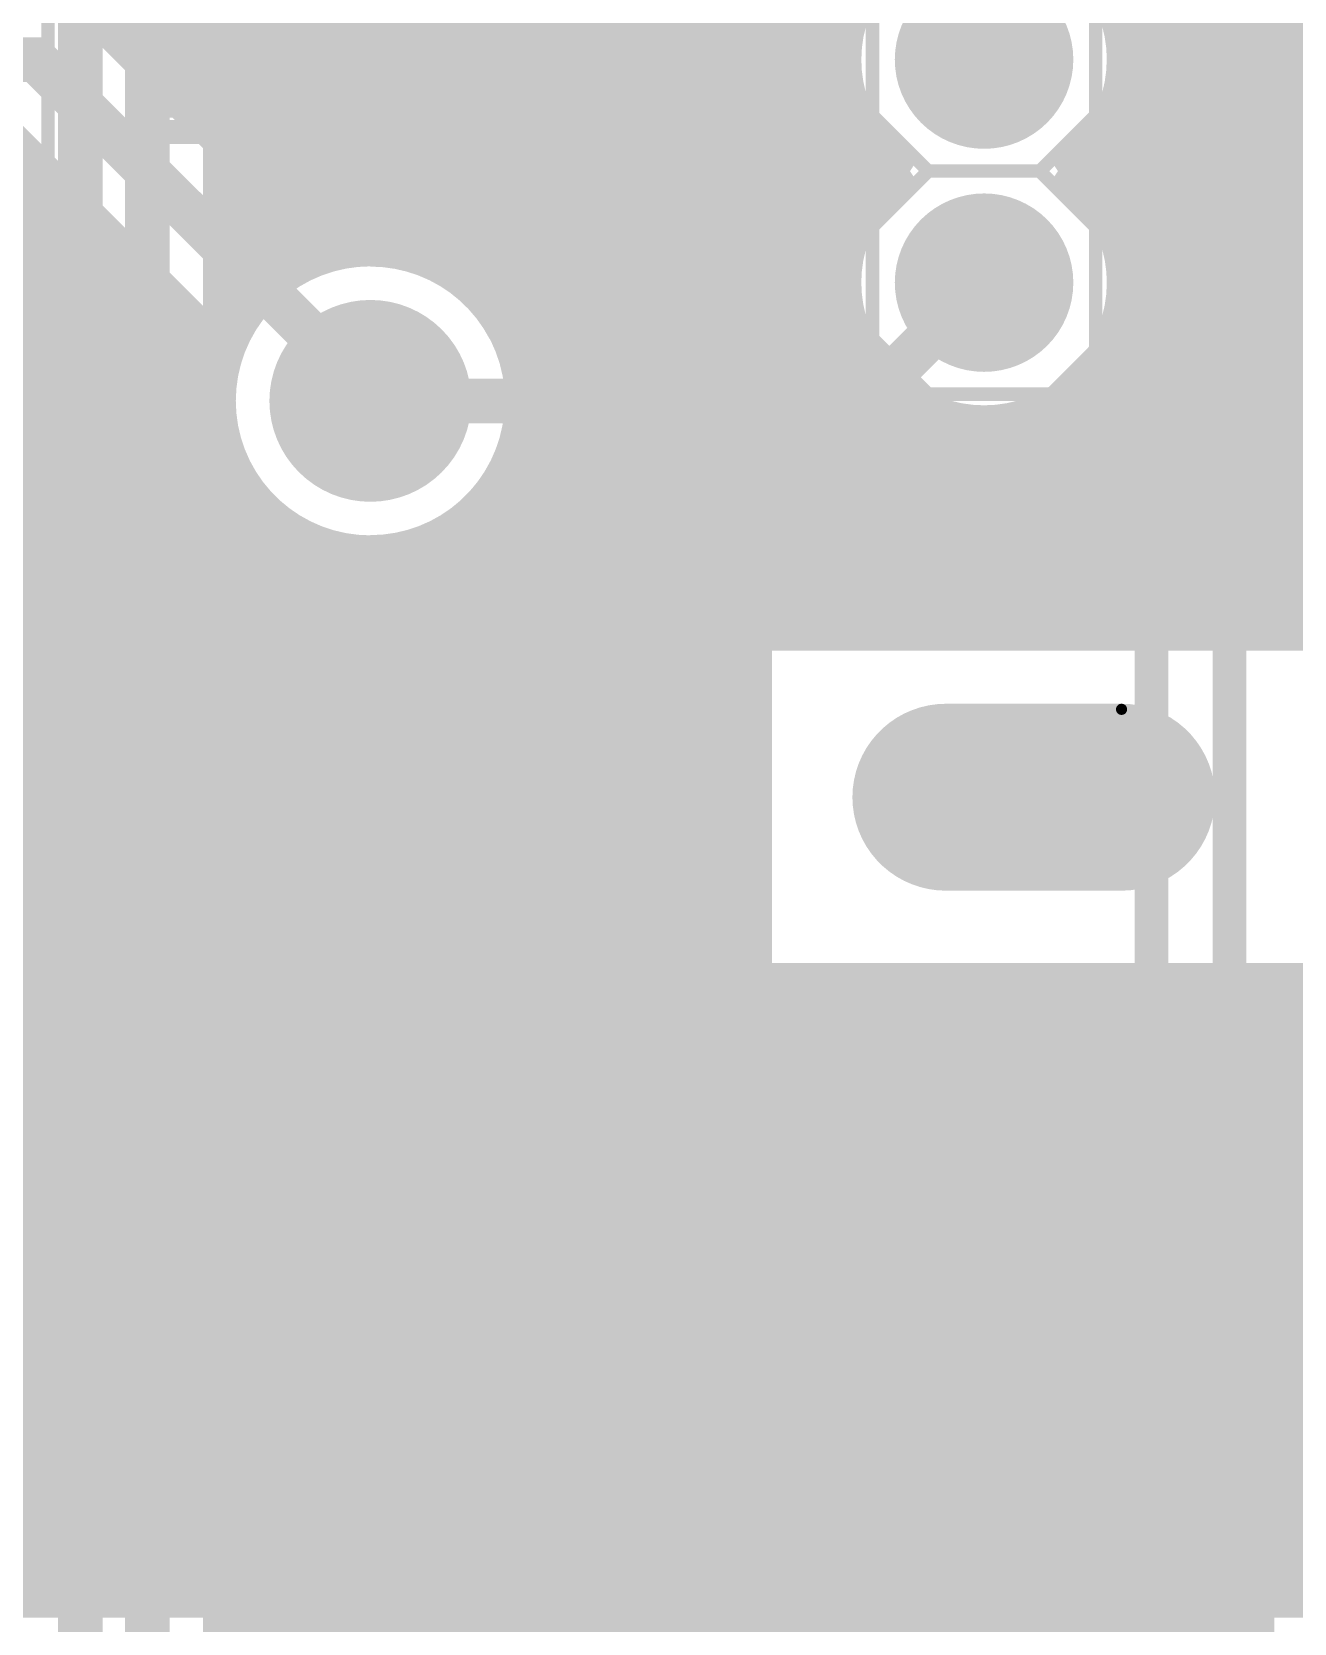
# Model space of a CAD drawing. Extents: x -5 to 100, y -56 to 115.
# Drawn here: x 40.6 to 54.96, y 71.09 to 89.22 of the extents above; entities that cross this region are included whole.
import ezdxf

# ---------------------------------------------------------------- set-up
doc = ezdxf.new("R2010")
doc.units = 0
doc.header["$MEASUREMENT"] = 0
doc.layers.get('0').update_dxf_attribs({"linetype": 'CONTINUOUS'})
for name, color, linetype in [('22-314-0_BOT', 7, 'CONTINUOUS'), ('22-314-0_DRD', 7, 'CONTINUOUS'), ('22-314-0_DRL', 2, 'CONTINUOUS'), ('22-314-0_SMB', 4, 'CONTINUOUS'), ('22-314-0_SMT', 3, 'CONTINUOUS'), ('22-314-0_SST', 5, 'CONTINUOUS'), ('22-314-0_TOP', 10, 'CONTINUOUS'), ('THRUHOLE_TAP', 12, 'CONTINUOUS')]:
    doc.layers.add(name, color=color, linetype=linetype)

# ---------------------------------------------------------------- blocks, each defined once
blk = doc.blocks.new('ROUND_3')
at = {"const_width": 1.14935}
blk.add_lwpolyline([(-0.574674, 0, 1), (0.574674, 0, 1)], format="xyb", close=True, dxfattribs=at)
blk = doc.blocks.new('ROUND_6')
at = {"const_width": 1.016}
blk.add_lwpolyline([(-0.508, 0, 1), (0.508, 0, 1)], format="xyb", close=True, dxfattribs=at)
blk = doc.blocks.new('ROUND_21')
at = {"const_width": 0.0635}
blk.add_lwpolyline([(-0.03175, 0, 1), (0.03175, 0, 1)], format="xyb", close=True, dxfattribs=at)
blk = doc.blocks.new('ROUND_17')
at = {"const_width": 0.54991}
blk.add_lwpolyline([(-0.274954, 0, 1), (0.274954, 0, 1)], format="xyb", close=True, dxfattribs=at)
blk = doc.blocks.new('ROUND_18')
at = {"const_width": 0.65024}
blk.add_lwpolyline([(-0.32512, 0, 1), (0.32512, 0, 1)], format="xyb", close=True, dxfattribs=at)

msp = doc.modelspace()

# ---------------------------------------------------------------- linework, layer by layer
at = {"layer": '22-314-0_BOT'}
for points, const_width in [([(44.45, 64.84366), (44.45, 65.024), (41.148, 68.326), (41.148, 106.68), (43.688, 109.22), (57.658, 109.22), (59.5503, 107.3277), (59.5503, 106.299)], 0.508), ([(59.5503, 101.69906), (57.912, 103.3399), (57.912, 107.188), (56.642, 108.458), (44.196, 108.458), (41.91, 106.172), (41.91, 70.358), (46.482, 65.786), (46.482, 60.452), (44.45, 58.42), (44.45, 58.3438)], 0.508), ([(48.768, 107.696), (48.768, 39.878)], 0.254), ([(48.9966, 107.696), (48.9966, 82.296)], 0.254), ([(49.2252, 107.696), (49.2252, 82.296)], 0.254), ([(49.4538, 107.696), (49.4538, 82.296)], 0.254), ([(49.6824, 107.696), (49.6824, 82.296)], 0.254), ([(49.911, 107.696), (49.911, 82.296)], 0.254), ([(53.1114, 107.696), (53.1114, 82.296)], 0.254), ([(53.34, 107.696), (53.34, 82.296)], 0.254), ([(42.672, 105.85704), (42.672, 70.67296)], 0.254), ([(51.562, 97.282), (51.562, 89.027), (51.435, 88.9)], 0.508), ([(53.5686, 97.24644), (53.5686, 82.296)], 0.254), ([(53.7972, 97.01784), (53.7972, 82.296)], 0.254), ([(54.0258, 96.78924), (54.0258, 82.296)], 0.254), ([(54.2544, 96.56064), (54.2544, 82.296)], 0.254), ([(54.483, 96.33204), (54.483, 82.296)], 0.254), ([(54.61, 96.20504), (54.61, 82.296)], 0.254), ([(48.5394, 93.40342), (48.5394, 67.65544)], 0.254), ([(46.2534, 93.28658), (46.2534, 67.77228)], 0.254), ([(48.3108, 93.03004), (48.3108, 68.02882)], 0.254), ([(46.482, 92.97416), (46.482, 68.0847)], 0.254), ([(46.7106, 92.79382), (46.7106, 68.26504)], 0.254), ([(46.9392, 92.68206), (46.9392, 68.3768)], 0.254), ([(47.8536, 92.70492), (47.8536, 68.35394)], 0.254), ([(48.0822, 92.82938), (48.0822, 68.22948)], 0.254), ([(47.1678, 92.62364), (47.1678, 68.43522)], 0.254), ([(47.3964, 92.6084), (47.3964, 68.45046)], 0.254), ([(47.625, 92.6338), (47.625, 68.42506)], 0.254), ([(42.8244, 91.18854), (42.8244, 85.33892)], 0.254), ([(46.0248, 90.9955), (46.0248, 85.53196)], 0.254), ([(43.053, 90.62212), (43.053, 85.90788)], 0.254), ([(45.7962, 90.54592), (45.7962, 85.98154)], 0.254), ([(43.2816, 90.33764), (43.2816, 86.18982)], 0.254), ([(43.5102, 90.14968), (43.5102, 86.38032)], 0.254), ([(45.5676, 90.28938), (45.5676, 86.23808)], 0.254), ([(43.7388, 90.0176), (43.7388, 86.5124)], 0.254), ([(45.1104, 89.99474), (45.1104, 86.53526)], 0.254), ([(45.339, 90.11412), (45.339, 86.41334)], 0.254), ([(43.9674, 89.9287), (43.9674, 86.6013)], 0.254), ([(44.196, 89.87536), (44.196, 86.6521)], 0.254), ([(44.4246, 89.85758), (44.4246, 86.67242)], 0.254), ([(44.6532, 89.86774), (44.6532, 86.65972)], 0.254), ([(44.8818, 89.91346), (44.8818, 86.614)], 0.254), ([(49.9364, 89.1794), (42.672, 89.1794)], 0.254), ([(54.61, 89.1794), (52.9336, 89.1794)], 0.254), ([(49.911, 88.9508), (42.672, 88.9508)], 0.254), ([(54.61, 88.9508), (52.95646, 88.9508)], 0.254), ([(49.92116, 88.7222), (42.672, 88.7222)], 0.254), ([(54.61, 88.7222), (52.94884, 88.7222)], 0.254), ([(49.96688, 88.4936), (42.672, 88.4936)], 0.254), ([(54.61, 88.4936), (52.90312, 88.4936)], 0.254), ([(52.8828, 88.42248), (52.8828, 86.83498)], 0.254), ([(50.04816, 88.265), (42.672, 88.265)], 0.254), ([(54.61, 88.265), (52.8193, 88.265)], 0.254), ([(50.1777, 88.0364), (42.672, 88.0364)], 0.254), ([(50.1396, 88.09736), (50.1396, 87.16264)], 0.254), ([(52.6542, 87.9856), (52.6542, 87.2744)], 0.254), ([(54.61, 88.0364), (52.68976, 88.0364)], 0.254), ([(50.37074, 87.8078), (42.672, 87.8078)], 0.254), ([(50.3682, 87.81034), (50.3682, 87.44712)], 0.254), ([(54.61, 87.8078), (52.49672, 87.8078)], 0.254), ([(52.4256, 87.74176), (52.4256, 87.51824)], 0.254), ([(50.5206, 87.5792), (42.672, 87.5792)], 0.254), ([(54.61, 87.5792), (52.3494, 87.5792)], 0.254), ([(50.27676, 87.3506), (42.672, 87.3506)], 0.254), ([(54.61, 87.3506), (52.59324, 87.3506)], 0.254), ([(50.1142, 87.122), (42.672, 87.122)], 0.254), ([(54.61, 87.122), (52.75326, 87.122)], 0.254), ([(50.00752, 86.8934), (42.672, 86.8934)], 0.254), ([(54.61, 86.8934), (52.86248, 86.8934)], 0.254), ([(44.28998, 86.6648), (42.672, 86.6648)], 0.254), ([(49.94148, 86.6648), (44.60748, 86.6648)], 0.254), ([(54.61, 86.6648), (52.92852, 86.6648)], 0.254), ([(43.59656, 86.4362), (42.672, 86.4362)], 0.254), ([(49.91354, 86.4362), (45.30344, 86.4362)], 0.254), ([(54.61, 86.4362), (52.95646, 86.4362)], 0.254), ([(43.29938, 86.2076), (42.672, 86.2076)], 0.254), ([(49.91862, 86.2076), (45.60062, 86.2076)], 0.254), ([(54.61, 86.2076), (52.95138, 86.2076)], 0.254), ([(43.10126, 85.979), (42.672, 85.979)], 0.254), ([(49.95926, 85.979), (45.79874, 85.979)], 0.254), ([(54.61, 85.979), (52.91074, 85.979)], 0.254), ([(52.8828, 85.88248), (52.8828, 82.296)], 0.254), ([(42.9641, 85.7504), (42.672, 85.7504)], 0.254), ([(50.038, 85.7504), (45.9359, 85.7504)], 0.254), ([(54.61, 85.7504), (52.832, 85.7504)], 0.254), ([(42.87012, 85.5218), (42.672, 85.5218)], 0.254), ([(50.16246, 85.5218), (46.02734, 85.5218)], 0.254), ([(50.1396, 85.55736), (50.1396, 82.296)], 0.254), ([(52.6542, 85.4456), (52.6542, 82.296)], 0.254), ([(54.61, 85.5218), (52.70754, 85.5218)], 0.254), ([(42.81424, 85.2932), (42.672, 85.2932)], 0.254), ([(50.34534, 85.2932), (46.08322, 85.2932)], 0.254), ([(50.3682, 85.27034), (50.3682, 82.296)], 0.254), ([(54.61, 85.2932), (52.52212, 85.2932)], 0.254), ([(42.79138, 85.0646), (42.672, 85.0646)], 0.254), ([(50.63236, 85.0646), (46.10608, 85.0646)], 0.254), ([(50.5968, 85.08746), (50.5968, 82.296)], 0.254), ([(54.61, 85.0646), (52.23764, 85.0646)], 0.254), ([(52.4256, 85.20176), (52.4256, 82.296)], 0.254), ([(50.8254, 84.963), (50.8254, 82.296)], 0.254), ([(51.054, 84.88426), (51.054, 82.296)], 0.254), ([(51.7398, 84.86648), (51.7398, 82.296)], 0.254), ([(51.9684, 84.93252), (51.9684, 82.296)], 0.254), ([(52.197, 85.0392), (52.197, 82.296)], 0.254), ([(42.80154, 84.836), (42.672, 84.836)], 0.254), ([(42.8244, 84.68868), (42.8244, 70.52056)], 0.254), ([(54.61, 84.836), (46.09846, 84.836)], 0.254), ([(51.2826, 84.84362), (51.2826, 82.296)], 0.254), ([(51.5112, 84.83854), (51.5112, 82.296)], 0.254), ([(42.84218, 84.6074), (42.672, 84.6074)], 0.254), ([(54.61, 84.6074), (46.05528, 84.6074)], 0.254), ([(42.91838, 84.3788), (42.672, 84.3788)], 0.254), ([(54.61, 84.3788), (45.98162, 84.3788)], 0.254), ([(46.0248, 84.49564), (46.0248, 67.32016)], 0.254), ([(43.03522, 84.1502), (42.672, 84.1502)], 0.254), ([(54.61, 84.1502), (45.86478, 84.1502)], 0.254), ([(43.053, 84.12226), (43.053, 70.29196)], 0.254), ([(45.7962, 84.04606), (45.7962, 67.54876)], 0.254), ([(43.20286, 83.9216), (42.672, 83.9216)], 0.254), ([(43.2816, 83.83778), (43.2816, 70.06336)], 0.254), ([(45.5676, 83.78952), (45.5676, 67.77736)], 0.254), ([(54.61, 83.9216), (45.69714, 83.9216)], 0.254), ([(43.44924, 83.693), (42.672, 83.693)], 0.254), ([(43.5102, 83.64982), (43.5102, 69.83476)], 0.254), ([(45.339, 83.61426), (45.339, 68.00596)], 0.254), ([(54.61, 83.693), (45.45076, 83.693)], 0.254), ([(43.86326, 83.4644), (42.672, 83.4644)], 0.254), ([(43.7388, 83.51774), (43.7388, 69.60616)], 0.254), ([(43.9674, 83.42884), (43.9674, 69.37756)], 0.254), ([(54.61, 83.4644), (45.03674, 83.4644)], 0.254), ([(45.1104, 83.49488), (45.1104, 68.23456)], 0.254), ([(54.61, 83.2358), (42.672, 83.2358)], 0.254), ([(44.196, 83.3755), (44.196, 69.14896)], 0.254), ([(44.4246, 83.35772), (44.4246, 68.92036)], 0.254), ([(44.6532, 83.36788), (44.6532, 68.69176)], 0.254), ([(44.8818, 83.4136), (44.8818, 68.46316)], 0.254), ([(54.61, 83.0072), (42.672, 83.0072)], 0.254), ([(54.61, 82.7786), (42.672, 82.7786)], 0.254), ([(54.61, 82.55), (42.672, 82.55)], 0.254), ([(54.61, 82.3214), (42.672, 82.3214)], 0.254), ([(48.895, 82.296), (48.895, 78.486)], 0.254), ([(54.61, 82.296), (48.895, 82.296)], 0.254), ([(48.895, 82.0928), (42.672, 82.0928)], 0.254), ([(48.895, 81.8642), (42.672, 81.8642)], 0.254), ([(48.895, 81.6356), (42.672, 81.6356)], 0.254), ([(48.895, 81.407), (42.672, 81.407)], 0.254), ([(48.895, 81.1784), (42.672, 81.1784)], 0.254), ([(48.895, 80.9498), (42.672, 80.9498)], 0.254), ([(48.895, 80.7212), (42.672, 80.7212)], 0.254), ([(48.895, 80.4926), (42.672, 80.4926)], 0.254), ([(48.895, 80.264), (42.672, 80.264)], 0.254), ([(48.895, 80.0354), (42.672, 80.0354)], 0.254), ([(48.895, 79.8068), (42.672, 79.8068)], 0.254), ([(48.895, 79.5782), (42.672, 79.5782)], 0.254), ([(48.895, 79.3496), (42.672, 79.3496)], 0.254), ([(48.895, 79.121), (42.672, 79.121)], 0.254), ([(48.895, 78.8924), (42.672, 78.8924)], 0.254), ([(48.895, 78.6638), (42.672, 78.6638)], 0.254), ([(54.61, 78.4352), (42.672, 78.4352)], 0.254), ([(54.61, 78.486), (48.895, 78.486)], 0.254), ([(48.9966, 78.486), (48.9966, 68.834)], 0.254), ([(49.2252, 78.486), (49.2252, 68.834)], 0.254), ([(49.4538, 78.486), (49.4538, 68.834)], 0.254), ([(49.6824, 78.486), (49.6824, 68.834)], 0.254), ([(49.911, 78.486), (49.911, 68.834)], 0.254), ([(50.1396, 78.486), (50.1396, 68.834)], 0.254), ([(50.3682, 78.486), (50.3682, 68.834)], 0.254), ([(50.5968, 78.486), (50.5968, 68.834)], 0.254), ([(50.8254, 78.486), (50.8254, 68.834)], 0.254), ([(51.054, 78.486), (51.054, 68.834)], 0.254), ([(51.2826, 78.486), (51.2826, 68.834)], 0.254), ([(51.5112, 78.486), (51.5112, 68.834)], 0.254), ([(51.7398, 78.486), (51.7398, 68.834)], 0.254), ([(51.9684, 78.486), (51.9684, 68.834)], 0.254), ([(52.197, 78.486), (52.197, 68.834)], 0.254), ([(52.4256, 78.486), (52.4256, 68.834)], 0.254), ([(52.6542, 78.486), (52.6542, 68.834)], 0.254), ([(52.8828, 78.486), (52.8828, 68.834)], 0.254), ([(53.1114, 78.486), (53.1114, 68.834)], 0.254), ([(53.34, 78.486), (53.34, 68.834)], 0.254), ([(53.5686, 78.486), (53.5686, 68.834)], 0.254), ([(53.7972, 78.486), (53.7972, 68.834)], 0.254), ([(54.0258, 78.486), (54.0258, 68.834)], 0.254), ([(54.2544, 78.486), (54.2544, 68.834)], 0.254), ([(54.483, 78.486), (54.483, 68.834)], 0.254), ([(54.61, 78.486), (54.61, 68.834)], 0.254), ([(54.61, 78.2066), (42.672, 78.2066)], 0.254), ([(54.61, 77.978), (42.672, 77.978)], 0.254), ([(54.61, 77.7494), (42.672, 77.7494)], 0.254), ([(54.61, 77.5208), (42.672, 77.5208)], 0.254), ([(54.61, 77.2922), (42.672, 77.2922)], 0.254), ([(54.61, 77.0636), (42.672, 77.0636)], 0.254), ([(54.61, 76.835), (42.672, 76.835)], 0.254), ([(54.61, 76.6064), (42.672, 76.6064)], 0.254), ([(54.61, 76.3778), (42.672, 76.3778)], 0.254), ([(54.61, 76.1492), (42.672, 76.1492)], 0.254), ([(54.61, 75.9206), (42.672, 75.9206)], 0.254), ([(54.61, 75.692), (42.672, 75.692)], 0.254), ([(54.61, 75.4634), (42.672, 75.4634)], 0.254), ([(54.61, 75.2348), (42.672, 75.2348)], 0.254), ([(54.61, 75.0062), (42.672, 75.0062)], 0.254), ([(54.61, 74.7776), (42.672, 74.7776)], 0.254), ([(54.61, 74.549), (42.672, 74.549)], 0.254), ([(54.61, 74.3204), (42.672, 74.3204)], 0.254), ([(54.61, 74.0918), (42.672, 74.0918)], 0.254), ([(54.61, 73.8632), (42.672, 73.8632)], 0.254), ([(54.61, 73.6346), (42.672, 73.6346)], 0.254), ([(54.61, 73.406), (42.672, 73.406)], 0.254), ([(54.61, 73.1774), (42.672, 73.1774)], 0.254), ([(54.61, 72.9488), (42.672, 72.9488)], 0.254), ([(54.61, 72.7202), (42.672, 72.7202)], 0.254), ([(54.61, 72.4916), (42.672, 72.4916)], 0.254), ([(54.61, 72.263), (42.672, 72.263)], 0.254), ([(54.61, 72.0344), (42.672, 72.0344)], 0.254), ([(54.61, 71.8058), (42.672, 71.8058)], 0.254), ([(54.61, 71.5772), (42.672, 71.5772)], 0.254), ([(54.61, 71.3486), (42.672, 71.3486)], 0.254), ([(54.61, 71.12), (42.672, 71.12)], 0.254)]:
    msp.add_lwpolyline(points, dxfattribs=dict(at, const_width=const_width))
at = {"layer": '22-314-0_BOT', "const_width": 0.254}
for points in [[(50.8, 90.2843, 0.2931704), (49.911, 88.9)], [(52.959, 88.9, 0.2414442), (52.32441, 90.13755)], [(49.911, 88.9, 0.2512562), (50.59198, 87.63039)], [(52.27574, 87.63, 0.2516254), (52.95807, 88.9)], [(50.59172, 87.63, 0.2512561), (49.91053, 86.36)], [(52.959, 86.36, 0.2516254), (52.27625, 87.63077)], [(44.45, 86.67242, 0.4142136), (42.79138, 85.0138)], [(46.10862, 85.0138, 0.4142136), (44.45, 86.67242)], [(49.911, 86.36, 0.4142136), (51.435, 84.836)], [(51.435, 84.836, 0.4142136), (52.959, 86.36)], [(42.79138, 85.0138, 0.4142136), (44.45, 83.35518)], [(44.45, 83.35772, 0.4142136), (46.10608, 85.0138)]]:
    msp.add_lwpolyline(points, format="xyb", dxfattribs=at)
at = {"layer": '22-314-0_DRD', "const_width": 0.254}
for points in [[(51.435, 89.535), (50.8, 88.9)], [(52.07, 88.9), (51.435, 89.535)], [(50.8, 88.9), (51.435, 88.265)], [(51.435, 88.265), (52.07, 88.9)], [(51.435, 86.995), (50.8, 86.36)], [(52.07, 86.36), (51.435, 86.995)], [(50.8, 86.36), (51.435, 85.725)], [(51.435, 85.725), (52.07, 86.36)], [(43.815, 85.6488), (43.815, 84.3788)], [(45.085, 85.6488), (43.815, 85.6488)], [(45.085, 85.6488), (43.815, 84.3788)], [(45.085, 84.3788), (43.815, 85.6488)], [(45.085, 84.3788), (45.085, 85.6488)], [(43.815, 84.3788), (45.085, 84.3788)]]:
    msp.add_lwpolyline(points, dxfattribs=at)
at = {"layer": '22-314-0_DRL', "const_width": 0.127}
for points in [[(51.00066, 81.50098, 0.4142136), (49.9999, 80.50022)], [(54.0004, 80.50022, 0.4142136), (52.99964, 81.50098)], [(49.9999, 80.50022, 0.4142136), (51.00066, 79.49946)], [(52.99964, 79.49946, 0.4142136), (54.0004, 80.50022)]]:
    msp.add_lwpolyline(points, format="xyb", dxfattribs=at)
for points in [[(50.9016, 81.4959), (50.9016, 79.50454)], [(52.99964, 81.50098), (51.00066, 81.50098)], [(51.0159, 81.50098), (51.0159, 79.49946)], [(51.1302, 81.50098), (51.1302, 79.49946)], [(51.2445, 81.50098), (51.2445, 79.49946)], [(51.3588, 81.50098), (51.3588, 79.49946)], [(51.4731, 81.50098), (51.4731, 79.49946)], [(51.5874, 81.50098), (51.5874, 79.49946)], [(51.7017, 81.50098), (51.7017, 79.49946)], [(51.816, 81.50098), (51.816, 79.49946)], [(51.9303, 81.50098), (51.9303, 79.49946)], [(52.0446, 81.50098), (52.0446, 79.49946)], [(52.1589, 81.50098), (52.1589, 79.49946)], [(52.2732, 81.50098), (52.2732, 79.49946)], [(52.3875, 81.50098), (52.3875, 79.49946)], [(52.5018, 81.50098), (52.5018, 79.49946)], [(52.6161, 81.50098), (52.6161, 79.49946)], [(52.7304, 81.50098), (52.7304, 79.49946)], [(52.8447, 81.50098), (52.8447, 79.49946)], [(52.959, 81.50098), (52.959, 79.49946)], [(53.0733, 81.49844), (53.0733, 79.502)], [(53.57876, 81.31556), (50.419, 81.31556)], [(50.4444, 81.3308), (50.4444, 79.6671)], [(50.5587, 81.39684), (50.5587, 79.60106)], [(53.37048, 81.42986), (50.62982, 81.42986)], [(50.673, 81.4451), (50.673, 79.55534)], [(50.7873, 81.47812), (50.7873, 79.52232)], [(53.1876, 81.4832), (53.1876, 79.51724)], [(53.3019, 81.45526), (53.3019, 79.54518)], [(53.4162, 81.40954), (53.4162, 79.58836)], [(53.5305, 81.34858), (53.5305, 79.65186)], [(53.71338, 81.20126), (50.28438, 81.20126)], [(50.3301, 81.2419), (50.3301, 79.756)], [(53.6448, 81.26476), (53.6448, 79.73314)], [(53.7591, 81.153), (53.7591, 79.84744)], [(53.88102, 80.97266), (50.11674, 80.97266)], [(53.8099, 81.08696), (50.18786, 81.08696)], [(50.2158, 81.11998), (50.2158, 79.87792)], [(53.8734, 80.99044), (53.8734, 80.01)], [(53.93436, 80.85836), (50.06594, 80.85836)], [(50.1015, 80.93964), (50.1015, 80.0608)], [(53.99278, 80.62976), (50.00752, 80.62976)], [(53.96992, 80.74406), (50.02784, 80.74406)], [(53.9877, 80.66278), (53.9877, 80.33512)], [(54.0004, 80.51546), (49.9999, 80.51546)], [(53.99532, 80.40116), (50.00244, 80.40116)], [(53.97754, 80.28686), (50.02276, 80.28686)], [(53.94452, 80.17256), (50.05324, 80.17256)], [(53.89626, 80.05826), (50.1015, 80.05826)], [(53.83022, 79.94396), (50.16754, 79.94396)], [(53.74132, 79.82966), (50.25644, 79.82966)], [(53.6194, 79.71536), (50.37836, 79.71536)], [(53.43906, 79.60106), (50.56124, 79.60106)], [(52.99964, 79.49946), (51.00066, 79.49946)]]:
    msp.add_lwpolyline(points, dxfattribs=at)
at = {"layer": '22-314-0_SST'}
for points, const_width in [([(38.862, 76.073), (53.34, 76.073), (53.34, 97.155), (7.239, 97.155), (7.239, 50.673), (38.862, 50.673), (38.862, 76.073)], 0.381), ([(98.044, 76.073), (54.229, 76.073), (54.229, 97.155), (98.044, 97.155), (98.044, 76.073)], 0.381), ([(40.7797, 94.31528), (40.7797, 81.915), (42.29862, 81.915), (46.59884, 81.915), (46.59884, 79.61376), (42.29862, 79.61376), (41.07942, 79.61376)], 0.1524), ([(48.1203, 79.91602), (48.1203, 81.915), (48.1203, 94.31528)], 0.1524), ([(42.25036, 93.96476), (46.64964, 93.96476), (46.20006, 93.7641), (42.69994, 93.7641), (42.25036, 93.96476), (42.25036, 90.96502), (41.9989, 90.96502), (41.9989, 88.3158), (46.64964, 88.3158), (46.20006, 88.51392), (41.9989, 88.51392)], 0.1524), ([(46.64964, 88.3158), (46.64964, 93.96476)], 0.1524), ([(46.20006, 93.7641), (46.20006, 88.51392)], 0.1524), ([(50.8, 87.63), (50.165, 88.265), (50.165, 89.535), (50.8, 90.17), (52.07, 90.17), (52.705, 89.535), (52.705, 88.265), (52.07, 87.63), (50.8, 87.63)], 0.1524), ([(42.25036, 85.21446), (41.9989, 85.21446), (41.9989, 82.36458), (46.64964, 82.36458), (46.64964, 85.56498), (46.89856, 85.56498), (46.89856, 88.13546), (41.9989, 88.13546), (41.9989, 85.56498), (42.25036, 85.56498), (42.25036, 85.21446), (42.69994, 84.76488), (41.9989, 84.76488)], 0.1524), ([(41.9989, 88.01354), (46.89856, 88.01354)], 0.1524), ([(50.8, 85.09), (50.165, 85.725), (50.165, 86.995), (50.8, 87.63), (52.07, 87.63), (52.705, 86.995), (52.705, 85.598), (52.197, 85.09), (50.8, 85.09)], 0.1524), ([(42.69994, 84.76488), (42.69994, 86.01456), (41.9989, 86.01456)], 0.1524), ([(42.25036, 85.56498), (42.69994, 86.01456)], 0.1524), ([(46.20006, 82.7659), (46.20006, 86.01456), (46.64964, 85.56498)], 0.1524), ([(46.89856, 86.01456), (46.20006, 86.01456)], 0.1524), ([(41.9989, 82.7659), (46.20006, 82.7659), (46.64964, 82.36458)], 0.1524), ([(48.1203, 81.915), (46.59884, 81.915), (46.59884, 82.11566), (42.29862, 82.11566), (42.29862, 81.915), (42.29862, 79.61376)], 0.1524), ([(40.7797, 79.91602), (40.7797, 81.915)], 0.1524), ([(47.39132, 80.15732), (47.39132, 81.42732), (47.1805, 81.2165)], 0.254), ([(46.59884, 80.3656), (42.29862, 80.3656)], 0.1524), ([(47.60468, 80.15732), (47.1805, 80.15732)], 0.254), ([(42.29862, 79.86522), (46.59884, 79.86522)], 0.1524), ([(46.59884, 79.61376), (47.82058, 79.61376)], 0.1524)]:
    msp.add_lwpolyline(points, dxfattribs=dict(at, const_width=const_width))
at = {"layer": '22-314-0_SST', "const_width": 0.1524}
for points in [[(40.7797, 79.91602, 0.4142136), (41.07942, 79.6163)], [(47.82058, 79.61376, 0.4142136), (48.12284, 79.91602)]]:
    msp.add_lwpolyline(points, format="xyb", dxfattribs=at)
at = {"layer": '22-314-0_TOP'}
for points, const_width in [([(41.4528, 95.504), (41.4528, 89.16416)], 0.254), ([(41.6814, 95.504), (41.6814, 88.93556)], 0.254), ([(41.91, 95.504), (41.91, 88.70696)], 0.254), ([(42.1386, 95.504), (42.1386, 88.47836)], 0.254), ([(42.3672, 95.504), (42.3672, 88.24976)], 0.254), ([(42.5958, 95.504), (42.5958, 88.02116)], 0.254), ([(53.1114, 95.504), (53.1114, 82.296)], 0.254), ([(53.34, 95.504), (53.34, 82.296)], 0.254), ([(53.5686, 95.504), (53.5686, 82.296)], 0.254), ([(53.7972, 95.504), (53.7972, 82.296)], 0.254), ([(54.0258, 95.504), (54.0258, 82.296)], 0.254), ([(54.2544, 95.504), (54.2544, 82.296)], 0.254), ([(54.483, 95.504), (54.483, 82.296)], 0.254), ([(54.7116, 95.504), (54.7116, 82.296)], 0.254), ([(54.9402, 95.504), (54.9402, 82.296)], 0.254), ([(44.45, 91.51366), (48.8188, 91.51366), (51.435, 88.9)], 0.508), ([(42.8244, 91.18854), (42.8244, 87.79256)], 0.254), ([(46.0248, 90.75166), (46.0248, 85.7758)], 0.254), ([(46.2534, 90.75166), (46.2534, 85.7758)], 0.254), ([(46.482, 90.75166), (46.482, 85.7758)], 0.254), ([(46.7106, 90.75166), (46.7106, 85.7758)], 0.254), ([(46.9392, 90.75166), (46.9392, 85.7758)], 0.254), ([(47.1678, 90.75166), (47.1678, 85.7758)], 0.254), ([(47.3964, 90.75166), (47.3964, 85.7758)], 0.254), ([(47.625, 90.75166), (47.625, 85.7758)], 0.254), ([(47.8536, 90.75166), (47.8536, 85.7758)], 0.254), ([(48.0822, 90.75166), (48.0822, 85.7758)], 0.254), ([(48.3108, 90.75166), (48.3108, 85.7758)], 0.254), ([(48.50384, 90.75166), (49.9618, 89.2937)], 0.254), ([(48.5394, 90.7161), (48.5394, 85.7758)], 0.254), ([(43.053, 90.62212), (43.053, 87.56396)], 0.254), ([(45.7962, 90.54592), (45.7962, 85.98154)], 0.254), ([(48.768, 90.4875), (48.768, 85.7758)], 0.254), ([(43.2816, 90.33764), (43.2816, 87.33536)], 0.254), ([(43.5102, 90.14968), (43.5102, 87.10676)], 0.254), ([(45.5676, 90.28938), (45.5676, 86.23808)], 0.254), ([(48.9966, 90.2589), (48.9966, 85.7758)], 0.254), ([(43.7388, 90.0176), (43.7388, 86.87816)], 0.254), ([(45.1104, 89.99474), (45.1104, 86.53526)], 0.254), ([(45.339, 90.11412), (45.339, 86.41334)], 0.254), ([(49.2252, 90.0303), (49.2252, 85.7758)], 0.254), ([(43.9674, 89.9287), (43.9674, 86.64956)], 0.254), ([(44.196, 89.87536), (44.196, 86.6521)], 0.254), ([(44.4246, 89.85758), (44.4246, 86.67242)], 0.254), ([(44.6532, 89.86774), (44.6532, 86.65972)], 0.254), ([(44.8818, 89.91346), (44.8818, 86.614)], 0.254), ([(49.4538, 89.8017), (49.4538, 85.7758)], 0.254), ([(41.18356, 89.4334), (44.0055, 86.61146)], 0.254), ([(49.6824, 89.5731), (49.6824, 85.7758)], 0.254), ([(49.911, 89.3445), (49.911, 85.91296)], 0.254), ([(49.9364, 89.1794), (41.43756, 89.1794)], 0.254), ([(60.3123, 89.1794), (52.9336, 89.1794)], 0.254), ([(44.45, 85.0138), (44.45, 85.09), (40.64, 88.9), (36.195, 88.9)], 0.508), ([(49.911, 88.9508), (41.66616, 88.9508)], 0.254), ([(60.5409, 88.9508), (52.95646, 88.9508)], 0.254), ([(49.92116, 88.7222), (41.89476, 88.7222)], 0.254), ([(60.7695, 88.7222), (52.94884, 88.7222)], 0.254), ([(49.96688, 88.4936), (42.12336, 88.4936)], 0.254), ([(60.9981, 88.4936), (52.90312, 88.4936)], 0.254), ([(52.8828, 88.42248), (52.8828, 86.83498)], 0.254), ([(40.32504, 88.138), (42.8879, 85.5726)], 0.254), ([(50.04816, 88.265), (42.35196, 88.265)], 0.254), ([(61.24702, 88.265), (52.8193, 88.265)], 0.254), ([(50.1777, 88.0364), (42.58056, 88.0364)], 0.254), ([(50.1396, 88.09736), (50.1396, 87.16264)], 0.254), ([(52.6542, 87.9856), (52.6542, 87.2744)], 0.254), ([(64.7827, 88.0364), (52.68976, 88.0364)], 0.254), ([(40.65524, 87.8078), (37.25672, 87.8078)], 0.254), ([(40.5384, 87.92464), (40.5384, 71.2851)], 0.254), ([(50.37074, 87.8078), (42.80916, 87.8078)], 0.254), ([(50.3682, 87.81034), (50.3682, 87.44712)], 0.254), ([(64.97574, 87.8078), (52.49672, 87.8078)], 0.254), ([(40.767, 87.69604), (40.767, 71.2851)], 0.254), ([(52.4256, 87.74176), (52.4256, 87.51824)], 0.254), ([(40.88384, 87.5792), (37.1094, 87.5792)], 0.254), ([(40.9956, 87.46744), (40.9956, 71.2851)], 0.254), ([(50.5206, 87.5792), (43.03776, 87.5792)], 0.254), ([(65.1256, 87.5792), (52.3494, 87.5792)], 0.254), ([(41.11244, 87.3506), (37.35324, 87.3506)], 0.254), ([(41.2242, 87.23884), (41.2242, 71.2851)], 0.254), ([(50.27676, 87.3506), (43.26636, 87.3506)], 0.254), ([(64.88176, 87.3506), (52.59324, 87.3506)], 0.254), ([(41.34104, 87.122), (37.51326, 87.122)], 0.254), ([(50.1142, 87.122), (43.49496, 87.122)], 0.254), ([(64.7192, 87.122), (52.75326, 87.122)], 0.254), ([(41.56964, 86.8934), (37.62248, 86.8934)], 0.254), ([(41.4528, 87.01024), (41.4528, 71.2851)], 0.254), ([(50.00752, 86.8934), (43.72356, 86.8934)], 0.254), ([(64.61252, 86.8934), (52.86248, 86.8934)], 0.254), ([(41.6814, 86.78164), (41.6814, 71.2851)], 0.254), ([(41.79824, 86.6648), (37.68852, 86.6648)], 0.254), ([(41.91, 86.55304), (41.91, 71.2851)], 0.254), ([(44.28998, 86.6648), (43.95216, 86.6648)], 0.254), ([(49.94148, 86.6648), (44.60748, 86.6648)], 0.254), ([(58.89498, 86.6648), (52.92852, 86.6648)], 0.254), ([(42.02684, 86.4362), (37.71646, 86.4362)], 0.254), ([(42.1386, 86.32444), (42.1386, 71.2851)], 0.254), ([(51.435, 86.36), (50.0888, 85.0138), (44.45, 85.0138)], 0.508), ([(49.91354, 86.4362), (45.30344, 86.4362)], 0.254), ([(58.20156, 86.4362), (52.95646, 86.4362)], 0.254), ([(42.25544, 86.2076), (37.71138, 86.2076)], 0.254), ([(49.91862, 86.2076), (45.60062, 86.2076)], 0.254), ([(57.90438, 86.2076), (52.95138, 86.2076)], 0.254), ([(42.48404, 85.979), (37.67074, 85.979)], 0.254), ([(42.3672, 86.09584), (42.3672, 71.2851)], 0.254), ([(49.95926, 85.979), (45.79874, 85.979)], 0.254), ([(49.9618, 85.9663), (49.77384, 85.7758)], 0.254), ([(57.70626, 85.979), (52.91074, 85.979)], 0.254), ([(42.5958, 85.86724), (42.5958, 71.2851)], 0.254), ([(49.77384, 85.7758), (45.92066, 85.7758)], 0.254), ([(52.8828, 85.88248), (52.8828, 82.296)], 0.254), ([(42.71264, 85.7504), (37.592, 85.7504)], 0.254), ([(42.8244, 85.63864), (42.8244, 85.33892)], 0.254), ([(57.5691, 85.7504), (52.832, 85.7504)], 0.254), ([(42.87012, 85.5218), (37.46754, 85.5218)], 0.254), ([(52.6542, 85.4456), (52.6542, 82.296)], 0.254), ([(57.47512, 85.5218), (52.70754, 85.5218)], 0.254), ([(42.81424, 85.2932), (37.28212, 85.2932)], 0.254), ([(57.41924, 85.2932), (52.52212, 85.2932)], 0.254), ([(42.79138, 85.0646), (36.99764, 85.0646)], 0.254), ([(57.39638, 85.0646), (52.23764, 85.0646)], 0.254), ([(52.4256, 85.20176), (52.4256, 82.296)], 0.254), ([(51.0413, 84.8868), (50.63236, 84.4804)], 0.254), ([(51.054, 84.88426), (51.054, 82.296)], 0.254), ([(51.7398, 84.86648), (51.7398, 82.296)], 0.254), ([(51.9684, 84.93252), (51.9684, 82.296)], 0.254), ([(52.197, 85.0392), (52.197, 82.296)], 0.254), ([(42.80154, 84.836), (30.85846, 84.836)], 0.254), ([(42.8244, 84.68868), (42.8244, 71.2851)], 0.254), ([(57.40654, 84.836), (50.98796, 84.836)], 0.254), ([(51.2826, 84.84362), (51.2826, 82.296)], 0.254), ([(51.5112, 84.83854), (51.5112, 82.296)], 0.254), ([(42.84218, 84.6074), (30.81528, 84.6074)], 0.254), ([(57.44718, 84.6074), (50.75936, 84.6074)], 0.254), ([(50.8254, 84.67344), (50.8254, 82.296)], 0.254), ([(42.91838, 84.3788), (30.74162, 84.3788)], 0.254), ([(57.52338, 84.3788), (50.5079, 84.3788)], 0.254), ([(50.5968, 84.44484), (50.5968, 82.296)], 0.254), ([(43.03522, 84.1502), (30.62478, 84.1502)], 0.254), ([(57.64022, 84.1502), (45.86478, 84.1502)], 0.254), ([(50.0888, 84.2518), (45.92066, 84.2518)], 0.254), ([(46.0248, 84.2518), (46.0248, 71.2851)], 0.254), ([(46.2534, 84.2518), (46.2534, 71.2851)], 0.254), ([(46.482, 84.2518), (46.482, 71.2851)], 0.254), ([(46.7106, 84.2518), (46.7106, 71.2851)], 0.254), ([(46.9392, 84.2518), (46.9392, 71.2851)], 0.254), ([(47.1678, 84.2518), (47.1678, 71.2851)], 0.254), ([(47.3964, 84.2518), (47.3964, 71.2851)], 0.254), ([(47.625, 84.2518), (47.625, 71.2851)], 0.254), ([(47.8536, 84.2518), (47.8536, 71.2851)], 0.254), ([(48.0822, 84.2518), (48.0822, 71.2851)], 0.254), ([(48.3108, 84.2518), (48.3108, 71.2851)], 0.254), ([(48.5394, 84.2518), (48.5394, 71.2851)], 0.254), ([(48.768, 84.2518), (48.768, 71.2851)], 0.254), ([(48.9966, 84.2518), (48.9966, 82.296)], 0.254), ([(49.2252, 84.2518), (49.2252, 82.296)], 0.254), ([(49.4538, 84.2518), (49.4538, 82.296)], 0.254), ([(49.6824, 84.2518), (49.6824, 82.296)], 0.254), ([(49.911, 84.2518), (49.911, 82.296)], 0.254), ([(50.1396, 84.25434), (50.1396, 82.296)], 0.254), ([(50.3682, 84.30514), (50.3682, 82.296)], 0.254), ([(43.053, 84.12226), (43.053, 71.2851)], 0.254), ([(45.7962, 84.04606), (45.7962, 71.2851)], 0.254), ([(43.20286, 83.9216), (30.45714, 83.9216)], 0.254), ([(43.2816, 83.83778), (43.2816, 71.2851)], 0.254), ([(45.5676, 83.78952), (45.5676, 71.2851)], 0.254), ([(57.80786, 83.9216), (45.69714, 83.9216)], 0.254), ([(43.44924, 83.693), (30.21076, 83.693)], 0.254), ([(43.5102, 83.64982), (43.5102, 71.2851)], 0.254), ([(45.339, 83.61426), (45.339, 71.2851)], 0.254), ([(58.05424, 83.693), (45.45076, 83.693)], 0.254), ([(43.86326, 83.4644), (29.79674, 83.4644)], 0.254), ([(43.7388, 83.51774), (43.7388, 71.2851)], 0.254), ([(43.9674, 83.42884), (43.9674, 71.2851)], 0.254), ([(58.46826, 83.4644), (45.03674, 83.4644)], 0.254), ([(45.1104, 83.49488), (45.1104, 71.2851)], 0.254), ([(98.425, 83.2358), (-3.81, 83.2358)], 0.254), ([(44.196, 83.3755), (44.196, 71.2851)], 0.254), ([(44.4246, 83.35772), (44.4246, 71.2851)], 0.254), ([(44.6532, 83.36788), (44.6532, 71.2851)], 0.254), ([(44.8818, 83.4136), (44.8818, 71.2851)], 0.254), ([(98.425, 83.0072), (-3.81, 83.0072)], 0.254), ([(98.425, 82.7786), (-3.81, 82.7786)], 0.254), ([(98.425, 82.55), (-3.81, 82.55)], 0.254), ([(98.425, 82.3214), (-3.81, 82.3214)], 0.254), ([(55.245, 82.296), (48.895, 82.296), (48.895, 78.486)], 0.254), ([(48.895, 82.0928), (-3.81, 82.0928)], 0.254), ([(48.895, 81.8642), (-3.81, 81.8642)], 0.254), ([(48.895, 81.6356), (-3.81, 81.6356)], 0.254), ([(48.895, 81.407), (-3.81, 81.407)], 0.254), ([(48.895, 81.1784), (-3.81, 81.1784)], 0.254), ([(48.895, 80.9498), (-3.81, 80.9498)], 0.254), ([(48.895, 80.7212), (-3.81, 80.7212)], 0.254), ([(48.895, 80.4926), (-3.81, 80.4926)], 0.254), ([(48.895, 80.264), (-3.81, 80.264)], 0.254), ([(48.895, 80.0354), (-3.81, 80.0354)], 0.254), ([(48.895, 79.8068), (-3.81, 79.8068)], 0.254), ([(48.895, 79.5782), (-3.81, 79.5782)], 0.254), ([(48.895, 79.3496), (-3.81, 79.3496)], 0.254), ([(48.895, 79.121), (-3.81, 79.121)], 0.254), ([(48.895, 78.8924), (-3.81, 78.8924)], 0.254), ([(48.895, 78.6638), (-3.81, 78.6638)], 0.254), ([(98.425, 78.4352), (-3.81, 78.4352)], 0.254), ([(55.245, 78.486), (48.895, 78.486)], 0.254), ([(48.9966, 78.486), (48.9966, 71.2851)], 0.254), ([(49.2252, 78.486), (49.2252, 71.2851)], 0.254), ([(49.4538, 78.486), (49.4538, 71.2851)], 0.254), ([(49.6824, 78.486), (49.6824, 71.2851)], 0.254), ([(49.911, 78.486), (49.911, 71.2851)], 0.254), ([(50.1396, 78.486), (50.1396, 71.2851)], 0.254), ([(50.3682, 78.486), (50.3682, 71.2851)], 0.254), ([(50.5968, 78.486), (50.5968, 71.2851)], 0.254), ([(50.8254, 78.486), (50.8254, 71.2851)], 0.254), ([(51.054, 78.486), (51.054, 71.2851)], 0.254), ([(51.2826, 78.486), (51.2826, 71.2851)], 0.254), ([(51.5112, 78.486), (51.5112, 71.2851)], 0.254), ([(51.7398, 78.486), (51.7398, 71.2851)], 0.254), ([(51.9684, 78.486), (51.9684, 71.2851)], 0.254), ([(52.197, 78.486), (52.197, 71.2851)], 0.254), ([(52.4256, 78.486), (52.4256, 71.2851)], 0.254), ([(52.6542, 78.486), (52.6542, 71.2851)], 0.254), ([(52.8828, 78.486), (52.8828, 71.2851)], 0.254), ([(53.1114, 78.486), (53.1114, 71.2851)], 0.254), ([(53.34, 78.486), (53.34, 71.2851)], 0.254), ([(53.5686, 78.486), (53.5686, 71.2851)], 0.254), ([(53.7972, 78.486), (53.7972, 71.2851)], 0.254), ([(54.0258, 78.486), (54.0258, 71.2851)], 0.254), ([(54.2544, 78.486), (54.2544, 71.2851)], 0.254), ([(54.483, 78.486), (54.483, 71.2851)], 0.254), ([(54.7116, 78.486), (54.7116, 71.2851)], 0.254), ([(54.9402, 78.486), (54.9402, 71.2851)], 0.254), ([(98.425, 78.2066), (-3.81, 78.2066)], 0.254), ([(98.425, 77.978), (-3.81, 77.978)], 0.254), ([(98.425, 77.7494), (-3.81, 77.7494)], 0.254), ([(98.425, 77.5208), (-3.81, 77.5208)], 0.254), ([(59.1312, 77.2922), (-3.81, 77.2922)], 0.254), ([(58.88736, 77.0636), (-3.81, 77.0636)], 0.254), ([(58.75782, 76.835), (-3.81, 76.835)], 0.254), ([(58.69432, 76.6064), (-3.81, 76.6064)], 0.254), ([(58.68416, 76.3778), (-3.81, 76.3778)], 0.254), ([(58.72988, 76.1492), (-3.81, 76.1492)], 0.254), ([(58.83402, 75.9206), (-3.81, 75.9206)], 0.254), ([(59.0296, 75.692), (-3.81, 75.692)], 0.254), ([(59.50458, 75.4634), (-3.81, 75.4634)], 0.254), ([(98.425, 75.2348), (-3.81, 75.2348)], 0.254), ([(98.425, 75.0062), (-3.81, 75.0062)], 0.254), ([(98.425, 74.7776), (-3.81, 74.7776)], 0.254), ([(98.425, 74.549), (-3.81, 74.549)], 0.254), ([(98.425, 74.3204), (-3.81, 74.3204)], 0.254), ([(98.425, 74.0918), (-3.81, 74.0918)], 0.254), ([(98.425, 73.8632), (-3.81, 73.8632)], 0.254), ([(98.425, 73.6346), (-3.81, 73.6346)], 0.254), ([(98.425, 73.406), (-3.81, 73.406)], 0.254), ([(98.425, 73.1774), (-3.81, 73.1774)], 0.254), ([(98.425, 72.9488), (-3.81, 72.9488)], 0.254), ([(98.425, 72.7202), (-3.81, 72.7202)], 0.254), ([(98.425, 72.4916), (-3.81, 72.4916)], 0.254), ([(98.425, 72.263), (-3.81, 72.263)], 0.254), ([(98.425, 72.0344), (-3.81, 72.0344)], 0.254), ([(98.425, 71.8058), (-3.81, 71.8058)], 0.254), ([(98.425, 71.5772), (-3.81, 71.5772)], 0.254), ([(98.425, 71.3486), (26.82748, 71.3486)], 0.254), ([(79.33436, 71.2851), (26.90876, 71.2851)], 0.254)]:
    msp.add_lwpolyline(points, dxfattribs=dict(at, const_width=const_width))
at = {"layer": '22-314-0_TOP', "const_width": 0.254}
for points in [[(52.959, 88.9, 0.4142136), (51.435, 90.424)], [(49.9618, 89.2937, 0.0653776), (49.9101, 88.9)], [(49.911, 88.9, 0.2512562), (50.59198, 87.63039)], [(52.27574, 87.63, 0.2516254), (52.95807, 88.9)], [(50.59172, 87.63, 0.2512561), (49.91053, 86.36)], [(52.959, 86.36, 0.2516254), (52.27625, 87.63077)], [(44.45, 86.67242, 0.0679437), (44.00542, 86.61173)], [(45.92066, 85.7758, 0.2801918), (44.45, 86.66988)], [(49.911, 86.36, 0.0653779), (49.96267, 85.96653)], [(51.435, 84.836, 0.4142136), (52.959, 86.36)], [(42.8879, 85.5726, 0.0860965), (42.79096, 85.0138)], [(42.79138, 85.0138, 0.4142136), (44.45, 83.35518)], [(51.0413, 84.8868, 0.0653776), (51.435, 84.8351)], [(50.0888, 84.2518, 0.1989119), (50.62762, 84.47498)], [(50.0888, 84.2518, 0.1989119), (50.62762, 84.47498)], [(44.45, 83.35772, 0.2801919), (45.92066, 84.2518)]]:
    msp.add_lwpolyline(points, format="xyb", dxfattribs=at)

# ---------------------------------------------------------------- block references
at = {"layer": '22-314-0_BOT'}
for name, p in [('ROUND_6', (51.435, 88.9)), ('ROUND_6', (51.435, 86.36)), ('ROUND_3', (44.45, 85.0138))]:
    msp.add_blockref(name, p, dxfattribs=at)
at = {"layer": '22-314-0_DRL'}
for name, p in [('ROUND_17', (51.435, 88.9)), ('ROUND_17', (51.435, 86.36)), ('ROUND_18', (44.45, 85.0138)), ('ROUND_21', (52.99964, 81.50098))]:
    msp.add_blockref(name, p, dxfattribs=at)
at = {"layer": '22-314-0_SMB'}
for name, p in [('ROUND_6', (51.435, 88.9)), ('ROUND_6', (51.435, 86.36)), ('ROUND_3', (44.45, 85.0138))]:
    msp.add_blockref(name, p, dxfattribs=at)
at = {"layer": '22-314-0_SMT'}
for name, p in [('ROUND_6', (51.435, 88.9)), ('ROUND_6', (51.435, 86.36)), ('ROUND_3', (44.45, 85.0138))]:
    msp.add_blockref(name, p, dxfattribs=at)
at = {"layer": '22-314-0_TOP'}
for name, p in [('ROUND_6', (51.435, 88.9)), ('ROUND_6', (51.435, 86.36)), ('ROUND_3', (44.45, 85.0138))]:
    msp.add_blockref(name, p, dxfattribs=at)
at = {"layer": 'THRUHOLE_TAP'}
for name, p in [('ROUND_17', (51.435, 88.9)), ('ROUND_17', (51.435, 86.36)), ('ROUND_18', (44.45, 85.0138))]:
    msp.add_blockref(name, p, dxfattribs=at)

doc.saveas('drawing.dxf')
